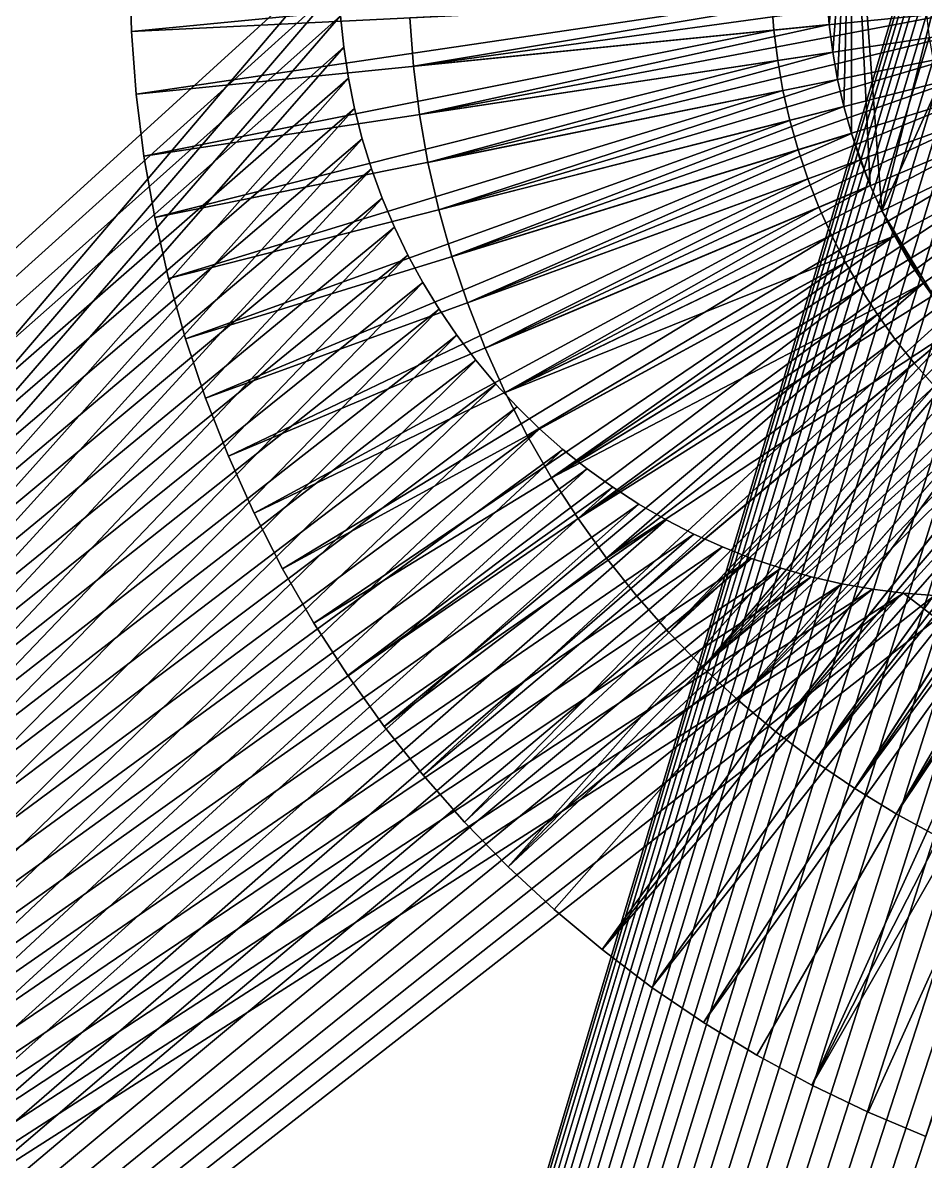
# Model space of a CAD drawing. Header units: millimetres. Extents: x 0 to 520, y -2 to 382.
# Drawn here: x 32.116 to 35.354, y 65.722 to 69.807 of the extents above; entities that cross this region are included whole.
import ezdxf

# ---------------------------------------------------------------- set-up
doc = ezdxf.new("R2010")
doc.units = ezdxf.units.MM

msp = doc.modelspace()

# ---------------------------------------------------------------- linework, layer by layer
at = {"layer": 'BRASS', "color": 52}
for points in [[(509.2, 369.2, 103), (10.8, 369.2, 103), (10.8, 10.8, 103)], [(509.2, 369.2, 103), (10.8, 10.8, 103), (509.2, 10.8, 103)], [(20.5, 20.5, 86), (20.5, 359.5, 86), (35.35, 190, 86)], [(20.5, 20.5, 86), (35.35, 190, 86), (35.3521, 189.9178, 86)], [(20.5, 20.5, 86), (35.3521, 189.9178, 86), (35.3582, 189.8357, 86)], [(20.5, 20.5, 86), (35.3582, 189.8357, 86), (35.3684, 189.7541, 86)], [(20.5, 20.5, 86), (35.3684, 189.7541, 86), (35.3827, 189.6731, 86)], [(20.5, 20.5, 86), (35.3827, 189.6731, 86), (35.3827, 70.3269, 86)], [(20.5, 20.5, 86), (35.3827, 70.3269, 86), (35.3684, 70.2459, 86)], [(20.5, 20.5, 86), (35.3684, 70.2459, 86), (35.3582, 70.1643, 86)], [(20.5, 20.5, 86), (35.3582, 70.1643, 86), (35.3521, 70.0822, 86)], [(20.5, 20.5, 86), (35.3521, 70.0822, 86), (35.35, 70, 86)], [(20.5, 20.5, 86), (35.35, 70, 86), (35.3521, 69.9178, 86)], [(20.5, 20.5, 86), (35.3521, 69.9178, 86), (35.3582, 69.8357, 86)], [(20.5, 20.5, 86), (35.3582, 69.8357, 86), (35.3684, 69.7541, 86)], [(20.5, 20.5, 86), (35.3684, 69.7541, 86), (35.3827, 69.6731, 86)], [(20.5, 20.5, 86), (35.3827, 69.6731, 86), (35.401, 69.5929, 86)], [(20.5, 20.5, 86), (35.401, 69.5929, 86), (35.4233, 69.5137, 86)], [(20.5, 20.5, 86), (35.4233, 69.5137, 86), (35.4495, 69.4357, 86)], [(20.5, 20.5, 86), (35.4495, 69.4357, 86), (35.4796, 69.3591, 86)], [(20.5, 20.5, 86), (35.4796, 69.3591, 86), (35.5134, 69.2841, 86)], [(20.5, 20.5, 86), (35.5134, 69.2841, 86), (35.5509, 69.2109, 86)], [(20.5, 20.5, 86), (35.5509, 69.2109, 86), (35.5921, 69.1396, 86)], [(20.5, 20.5, 86), (35.5921, 69.1396, 86), (35.6367, 69.0705, 86)], [(20.5, 20.5, 86), (35.6367, 69.0705, 86), (35.6847, 69.0037, 86)], [(20.5, 20.5, 86), (35.6847, 69.0037, 86), (35.736, 68.9394, 86)], [(38.264, 68.9394, 86), (38.3153, 69.0037, 86), (20.5, 20.5, 86)], [(38.3153, 69.0037, 86), (183.401, 36.5929, 86), (20.5, 20.5, 86)], [(20.5, 20.5, 86), (35.736, 68.9394, 86), (35.7905, 68.8777, 86)], [(38.2095, 68.8777, 86), (38.264, 68.9394, 86), (20.5, 20.5, 86)], [(20.5, 20.5, 86), (35.7905, 68.8777, 86), (35.8479, 68.8188, 86)], [(38.1521, 68.8188, 86), (38.2095, 68.8777, 86), (20.5, 20.5, 86)], [(35.8479, 68.8188, 86), (35.9082, 68.7629, 86), (20.5, 20.5, 86)], [(38.0918, 68.7629, 86), (38.1521, 68.8188, 86), (20.5, 20.5, 86)], [(35.9082, 68.7629, 86), (35.9712, 68.71, 86), (20.5, 20.5, 86)], [(38.0288, 68.71, 86), (38.0918, 68.7629, 86), (20.5, 20.5, 86)], [(35.9712, 68.71, 86), (36.0368, 68.6603, 86), (20.5, 20.5, 86)], [(37.9632, 68.6603, 86), (38.0288, 68.71, 86), (20.5, 20.5, 86)], [(36.0368, 68.6603, 86), (36.1048, 68.614, 86), (20.5, 20.5, 86)], [(37.8952, 68.614, 86), (37.9632, 68.6603, 86), (20.5, 20.5, 86)], [(36.1048, 68.614, 86), (36.175, 68.5711, 86), (20.5, 20.5, 86)], [(37.825, 68.5711, 86), (37.8952, 68.614, 86), (20.5, 20.5, 86)], [(36.175, 68.5711, 86), (36.2473, 68.5317, 86), (20.5, 20.5, 86)], [(37.7527, 68.5317, 86), (37.825, 68.5711, 86), (20.5, 20.5, 86)], [(36.2473, 68.5317, 86), (36.3214, 68.496, 86), (20.5, 20.5, 86)], [(37.6786, 68.496, 86), (37.7527, 68.5317, 86), (20.5, 20.5, 86)], [(36.3214, 68.496, 86), (36.3972, 68.4641, 86), (20.5, 20.5, 86)], [(37.6028, 68.4641, 86), (37.6786, 68.496, 86), (20.5, 20.5, 86)], [(36.3972, 68.4641, 86), (36.4745, 68.4359, 86), (20.5, 20.5, 86)], [(37.5255, 68.4359, 86), (37.6028, 68.4641, 86), (20.5, 20.5, 86)], [(36.4745, 68.4359, 86), (36.5531, 68.4117, 86), (20.5, 20.5, 86)], [(37.4469, 68.4117, 86), (37.5255, 68.4359, 86), (20.5, 20.5, 86)], [(36.5531, 68.4117, 86), (36.6328, 68.3914, 86), (20.5, 20.5, 86)], [(37.3672, 68.3914, 86), (37.4469, 68.4117, 86), (20.5, 20.5, 86)], [(36.6328, 68.3914, 86), (36.7135, 68.3751, 86), (20.5, 20.5, 86)], [(37.2865, 68.3751, 86), (37.3672, 68.3914, 86), (20.5, 20.5, 86)], [(36.7135, 68.3751, 86), (36.7948, 68.3628, 86), (20.5, 20.5, 86)], [(37.2052, 68.3628, 86), (37.2865, 68.3751, 86), (20.5, 20.5, 86)], [(36.7948, 68.3628, 86), (36.8767, 68.3546, 86), (20.5, 20.5, 86)], [(37.1233, 68.3546, 86), (37.2052, 68.3628, 86), (20.5, 20.5, 86)], [(36.8767, 68.3546, 86), (36.9589, 68.3505, 86), (20.5, 20.5, 86)], [(37.0411, 68.3505, 86), (37.1233, 68.3546, 86), (20.5, 20.5, 86)], [(36.9589, 68.3505, 86), (37.0411, 68.3505, 86), (20.5, 20.5, 86)]]:
    msp.add_3dface(points, dxfattribs=at)
at = {"layer": 'STEEL', "color": 8}
for points in [[(33.2507, 70.0561, 86), (20, 82, 86), (20, 58, 86)], [(23, 58, 83), (23, 82, 83), (33.2507, 70.0561, 83)], [(36.4583, 71.9252, 90), (35.1981, 69.1322, 90), (35.4057, 68.7924, 90)], [(36.4583, 71.9252, 90), (35.8325, 71.6239, 90), (35.1981, 69.1322, 90)], [(35.8325, 71.6239, 90), (35.0889, 70.5895, 90), (35.1981, 69.1322, 90)], [(35.0889, 70.5895, 90), (35.0025, 69.9003, 90), (35.0099, 69.8009, 90)], [(35.0889, 70.5895, 90), (35.0099, 69.8009, 90), (35.0223, 69.7019, 90)], [(35.0889, 70.5895, 90), (35.0223, 69.7019, 90), (35.0397, 69.6037, 90)], [(35.0889, 70.5895, 90), (35.0397, 69.6037, 90), (35.0618, 69.5065, 90)], [(35.0889, 70.5895, 90), (35.0618, 69.5065, 90), (35.0889, 69.4105, 90)], [(35.0889, 70.5895, 90), (35.0889, 69.4105, 90), (35.157, 69.2231, 90)], [(35.0889, 70.5895, 90), (35.157, 69.2231, 90), (35.1981, 69.1322, 90)], [(33.2507, 70.0561, 86), (20, 58, 86), (33.2507, 69.9439, 86)], [(23, 58, 83), (33.2507, 70.0561, 83), (33.2507, 69.9439, 83)], [(32.5056, 69.7757, 83), (32.5, 70, 83), (32.5, 70, 82)], [(32.5056, 69.7757, 83), (32.5, 70, 82), (32.5056, 69.7757, 82)], [(34.8, 70, 83), (32.5, 70, 83), (32.5056, 69.7757, 83)], [(32.5, 70, 82), (34.8, 70, 82), (32.5056, 69.7757, 82)], [(34.8, 70, 83), (32.5056, 69.7757, 83), (34.8027, 69.8903, 83)], [(32.5056, 69.7757, 82), (34.8, 70, 82), (34.8027, 69.8903, 82)], [(33.2507, 69.9439, 86), (20, 58, 86), (33.2563, 69.8319, 86)], [(23, 58, 83), (33.2507, 69.9439, 83), (33.2563, 69.8319, 83)], [(33.5044, 69.8255, 78.5), (35.5019, 69.9252, 78.5), (33.5174, 69.6515, 78.5)], [(35.0025, 69.9003, 82), (33.5044, 69.8255, 82), (33.5174, 69.6515, 82)], [(33.5174, 69.6515, 78.5), (35.5019, 69.9252, 78.5), (35.5075, 69.8506, 78.5)], [(35.0025, 69.9003, 82), (33.5174, 69.6515, 82), (35.0099, 69.8009, 82)], [(35.0099, 69.8009, 90), (35.0025, 69.9003, 90), (35.0025, 69.9003, 82)], [(35.0099, 69.8009, 90), (35.0025, 69.9003, 82), (35.0099, 69.8009, 82)], [(34.8027, 69.8903, 83), (32.5056, 69.7757, 83), (32.5224, 69.5519, 83)], [(32.5056, 69.7757, 82), (34.8027, 69.8903, 82), (32.5224, 69.5519, 82)], [(34.8027, 69.8903, 83), (32.5224, 69.5519, 83), (34.8109, 69.781, 83)], [(32.5224, 69.5519, 82), (34.8027, 69.8903, 82), (34.8109, 69.781, 82)], [(34.8027, 69.8903, 83), (34.8109, 69.781, 83), (34.8027, 69.8903, 82)], [(34.8027, 69.8903, 82), (34.8109, 69.781, 83), (34.8109, 69.781, 82)], [(33.2563, 69.8319, 86), (20, 58, 86), (33.2675, 69.7202, 86)], [(23, 58, 83), (33.2563, 69.8319, 83), (33.2675, 69.7202, 83)], [(33.2563, 69.8319, 86), (33.2675, 69.7202, 86), (33.2563, 69.8319, 83)], [(33.2563, 69.8319, 83), (33.2675, 69.7202, 86), (33.2675, 69.7202, 83)], [(33.5174, 69.6515, 82), (33.5044, 69.8255, 82), (33.5044, 69.8255, 78.5)], [(33.5174, 69.6515, 82), (33.5044, 69.8255, 78.5), (33.5174, 69.6515, 78.5)], [(33.5174, 69.6515, 78.5), (35.5075, 69.8506, 78.5), (33.5391, 69.4784, 78.5)], [(33.5391, 69.4784, 78.5), (35.5075, 69.8506, 78.5), (35.5168, 69.7764, 78.5)], [(32.5224, 69.5519, 83), (32.5056, 69.7757, 83), (32.5056, 69.7757, 82)], [(32.5224, 69.5519, 83), (32.5056, 69.7757, 82), (32.5224, 69.5519, 82)], [(34.8109, 69.781, 83), (32.5224, 69.5519, 83), (32.5503, 69.3293, 83)], [(32.5224, 69.5519, 82), (34.8109, 69.781, 82), (32.5503, 69.3293, 82)], [(34.8109, 69.781, 83), (32.5503, 69.3293, 83), (34.8246, 69.6721, 83)], [(32.5503, 69.3293, 82), (34.8109, 69.781, 82), (34.8246, 69.6721, 82)], [(35.0099, 69.8009, 82), (33.5174, 69.6515, 82), (33.5391, 69.4784, 82)], [(35.0099, 69.8009, 82), (33.5391, 69.4784, 82), (35.0223, 69.7019, 82)], [(33.5391, 69.4784, 78.5), (35.5168, 69.7764, 78.5), (33.5694, 69.3065, 78.5)], [(33.5694, 69.3065, 78.5), (35.5168, 69.7764, 78.5), (35.5297, 69.7028, 78.5)], [(34.8109, 69.781, 82), (34.8109, 69.781, 83), (34.8246, 69.6721, 82)], [(34.8109, 69.781, 83), (34.8246, 69.6721, 83), (34.8246, 69.6721, 82)], [(35.0099, 69.8009, 90), (35.0099, 69.8009, 82), (35.0223, 69.7019, 82)], [(35.0223, 69.7019, 90), (35.0099, 69.8009, 90), (35.0223, 69.7019, 82)], [(33.2675, 69.7202, 86), (20, 58, 86), (33.2842, 69.6093, 86)], [(23, 58, 83), (33.2675, 69.7202, 83), (33.2842, 69.6093, 83)], [(33.2675, 69.7202, 83), (33.2675, 69.7202, 86), (33.2842, 69.6093, 83)], [(33.2675, 69.7202, 86), (33.2842, 69.6093, 86), (33.2842, 69.6093, 83)], [(35.0223, 69.7019, 82), (33.5391, 69.4784, 82), (33.5694, 69.3065, 82)], [(33.5694, 69.3065, 78.5), (35.5297, 69.7028, 78.5), (33.6082, 69.1363, 78.5)], [(35.0223, 69.7019, 82), (33.5694, 69.3065, 82), (35.0397, 69.6037, 82)], [(33.6082, 69.1363, 78.5), (35.5297, 69.7028, 78.5), (35.5464, 69.6299, 78.5)], [(35.0397, 69.6037, 90), (35.0223, 69.7019, 90), (35.0223, 69.7019, 82)], [(35.0397, 69.6037, 90), (35.0223, 69.7019, 82), (35.0397, 69.6037, 82)], [(34.8246, 69.6721, 83), (32.5503, 69.3293, 83), (32.5892, 69.1083, 83)], [(32.5503, 69.3293, 82), (34.8246, 69.6721, 82), (32.5892, 69.1083, 82)], [(34.8246, 69.6721, 83), (32.5892, 69.1083, 83), (34.8436, 69.5641, 83)], [(32.5892, 69.1083, 82), (34.8246, 69.6721, 82), (34.8436, 69.5641, 82)], [(33.5391, 69.4784, 82), (33.5174, 69.6515, 82), (33.5174, 69.6515, 78.5)], [(33.5391, 69.4784, 82), (33.5174, 69.6515, 78.5), (33.5391, 69.4784, 78.5)], [(34.8246, 69.6721, 83), (34.8436, 69.5641, 83), (34.8246, 69.6721, 82)], [(34.8246, 69.6721, 82), (34.8436, 69.5641, 83), (34.8436, 69.5641, 82)], [(33.2842, 69.6093, 86), (20, 58, 86), (33.3064, 69.4993, 86)], [(23, 58, 83), (33.2842, 69.6093, 83), (33.3064, 69.4993, 83)], [(33.2842, 69.6093, 86), (33.3064, 69.4993, 86), (33.2842, 69.6093, 83)], [(33.2842, 69.6093, 83), (33.3064, 69.4993, 86), (33.3064, 69.4993, 83)], [(33.6082, 69.1363, 78.5), (35.5464, 69.6299, 78.5), (33.6555, 68.9684, 78.5)], [(33.6555, 68.9684, 78.5), (35.5464, 69.6299, 78.5), (35.5666, 69.5579, 78.5)], [(35.0397, 69.6037, 82), (33.5694, 69.3065, 82), (33.6082, 69.1363, 82)], [(35.0397, 69.6037, 82), (33.6082, 69.1363, 82), (35.0618, 69.5065, 82)], [(35.0618, 69.5065, 90), (35.0397, 69.6037, 90), (35.0397, 69.6037, 82)], [(35.0618, 69.5065, 90), (35.0397, 69.6037, 82), (35.0618, 69.5065, 82)], [(32.5224, 69.5519, 83), (32.5224, 69.5519, 82), (32.5503, 69.3293, 82)], [(32.5503, 69.3293, 83), (32.5224, 69.5519, 83), (32.5503, 69.3293, 82)], [(34.8436, 69.5641, 83), (32.5892, 69.1083, 83), (32.6392, 68.8896, 83)], [(32.5892, 69.1083, 82), (34.8436, 69.5641, 82), (32.6392, 68.8896, 82)], [(34.8436, 69.5641, 83), (32.6392, 68.8896, 83), (34.868, 69.4571, 83)], [(32.6392, 68.8896, 82), (34.8436, 69.5641, 82), (34.868, 69.4571, 82)], [(33.6555, 68.9684, 78.5), (35.5666, 69.5579, 78.5), (33.7111, 68.8029, 78.5)], [(33.7111, 68.8029, 78.5), (35.5666, 69.5579, 78.5), (35.5905, 69.487, 78.5)], [(34.8436, 69.5641, 83), (34.868, 69.4571, 83), (34.8436, 69.5641, 82)], [(34.8436, 69.5641, 82), (34.868, 69.4571, 83), (34.868, 69.4571, 82)], [(33.3064, 69.4993, 86), (20, 58, 86), (33.3341, 69.3906, 86)], [(23, 58, 83), (33.3064, 69.4993, 83), (33.3341, 69.3906, 83)], [(33.3064, 69.4993, 83), (33.3341, 69.3906, 86), (33.3341, 69.3906, 83)], [(33.3064, 69.4993, 86), (33.3341, 69.3906, 86), (33.3064, 69.4993, 83)], [(35.0618, 69.5065, 82), (33.6082, 69.1363, 82), (33.6555, 68.9684, 82)], [(35.0618, 69.5065, 82), (33.6555, 68.9684, 82), (35.0889, 69.4105, 82)], [(33.7111, 68.8029, 78.5), (35.5905, 69.487, 78.5), (33.7748, 68.6405, 78.5)], [(33.7748, 68.6405, 78.5), (35.5905, 69.487, 78.5), (35.6178, 69.4173, 78.5)], [(35.0889, 69.4105, 90), (35.0618, 69.5065, 90), (35.0618, 69.5065, 82)], [(35.0889, 69.4105, 90), (35.0618, 69.5065, 82), (35.0889, 69.4105, 82)], [(34.868, 69.4571, 83), (32.6392, 68.8896, 83), (32.6999, 68.6736, 83)], [(32.6392, 68.8896, 82), (34.868, 69.4571, 82), (32.6999, 68.6736, 82)], [(34.868, 69.4571, 83), (32.6999, 68.6736, 83), (34.8977, 69.3515, 83)], [(32.6999, 68.6736, 82), (34.868, 69.4571, 82), (34.8977, 69.3515, 82)], [(33.5694, 69.3065, 82), (33.5391, 69.4784, 82), (33.5391, 69.4784, 78.5)], [(33.5694, 69.3065, 82), (33.5391, 69.4784, 78.5), (33.5694, 69.3065, 78.5)], [(34.868, 69.4571, 83), (34.8977, 69.3515, 83), (34.868, 69.4571, 82)], [(34.868, 69.4571, 82), (34.8977, 69.3515, 83), (34.8977, 69.3515, 82)], [(35.0889, 69.4105, 82), (33.6555, 68.9684, 82), (33.7111, 68.8029, 82)], [(35.0889, 69.4105, 82), (33.7111, 68.8029, 82), (35.1206, 69.316, 82)], [(33.7748, 68.6405, 78.5), (35.6178, 69.4173, 78.5), (33.8466, 68.4814, 78.5)], [(33.8466, 68.4814, 78.5), (35.6178, 69.4173, 78.5), (35.6485, 69.3492, 78.5)], [(35.1206, 69.316, 90), (35.0889, 69.4105, 90), (35.0889, 69.4105, 82)], [(35.1206, 69.316, 90), (35.0889, 69.4105, 82), (35.1206, 69.316, 82)], [(35.0889, 69.4105, 90), (35.1206, 69.316, 90), (35.157, 69.2231, 90)], [(33.3341, 69.3906, 86), (20, 58, 86), (33.3672, 69.2834, 86)], [(23, 58, 83), (33.3341, 69.3906, 83), (33.3672, 69.2834, 83)], [(33.3341, 69.3906, 83), (33.3672, 69.2834, 86), (33.3672, 69.2834, 83)], [(33.3341, 69.3906, 86), (33.3672, 69.2834, 86), (33.3341, 69.3906, 83)], [(32.5892, 69.1083, 83), (32.5503, 69.3293, 83), (32.5503, 69.3293, 82)], [(32.5892, 69.1083, 83), (32.5503, 69.3293, 82), (32.5892, 69.1083, 82)], [(34.8977, 69.3515, 83), (32.6999, 68.6736, 83), (32.7714, 68.4609, 83)], [(32.6999, 68.6736, 82), (34.8977, 69.3515, 82), (32.7714, 68.4609, 82)], [(34.8977, 69.3515, 83), (32.7714, 68.4609, 83), (34.9327, 69.2476, 83)], [(32.7714, 68.4609, 82), (34.8977, 69.3515, 82), (34.9327, 69.2476, 82)], [(33.8466, 68.4814, 78.5), (35.6485, 69.3492, 78.5), (33.9262, 68.3261, 78.5)], [(33.9262, 68.3261, 78.5), (35.6485, 69.3492, 78.5), (35.6827, 69.2826, 78.5)], [(34.8977, 69.3515, 83), (34.9327, 69.2476, 83), (34.8977, 69.3515, 82)], [(34.8977, 69.3515, 82), (34.9327, 69.2476, 83), (34.9327, 69.2476, 82)], [(33.3672, 69.2834, 86), (20, 58, 86), (33.4055, 69.178, 86)], [(23, 58, 83), (33.3672, 69.2834, 83), (33.4055, 69.178, 83)], [(33.3672, 69.2834, 83), (33.4055, 69.178, 86), (33.4055, 69.178, 83)], [(33.3672, 69.2834, 86), (33.4055, 69.178, 86), (33.3672, 69.2834, 83)], [(33.6082, 69.1363, 82), (33.5694, 69.3065, 82), (33.5694, 69.3065, 78.5)], [(33.6082, 69.1363, 82), (33.5694, 69.3065, 78.5), (33.6082, 69.1363, 78.5)], [(35.1206, 69.316, 82), (33.7111, 68.8029, 82), (33.7748, 68.6405, 82)], [(35.1206, 69.316, 82), (33.7748, 68.6405, 82), (35.157, 69.2231, 82)], [(33.9262, 68.3261, 78.5), (35.6827, 69.2826, 78.5), (34.0135, 68.175, 78.5)], [(34.0135, 68.175, 78.5), (35.6827, 69.2826, 78.5), (35.7201, 69.2178, 78.5)], [(35.157, 69.2231, 90), (35.1206, 69.316, 90), (35.1206, 69.316, 82)], [(35.157, 69.2231, 90), (35.1206, 69.316, 82), (35.157, 69.2231, 82)], [(34.9327, 69.2476, 83), (32.7714, 68.4609, 83), (32.8534, 68.252, 83)], [(32.7714, 68.4609, 82), (34.9327, 69.2476, 82), (32.8534, 68.252, 82)], [(34.9327, 69.2476, 83), (32.8534, 68.252, 83), (34.9728, 69.1454, 83)], [(32.8534, 68.252, 82), (34.9327, 69.2476, 82), (34.9728, 69.1454, 82)], [(34.9327, 69.2476, 83), (34.9728, 69.1454, 83), (34.9327, 69.2476, 82)], [(34.9327, 69.2476, 82), (34.9728, 69.1454, 83), (34.9728, 69.1454, 82)], [(35.157, 69.2231, 82), (33.7748, 68.6405, 82), (33.8466, 68.4814, 82)], [(35.157, 69.2231, 82), (33.8466, 68.4814, 82), (35.1981, 69.1322, 82)], [(34.0135, 68.175, 78.5), (35.7201, 69.2178, 78.5), (34.1082, 68.0284, 78.5)], [(34.1082, 68.0284, 78.5), (35.7201, 69.2178, 78.5), (35.7606, 69.155, 78.5)], [(35.157, 69.2231, 90), (35.157, 69.2231, 82), (35.1981, 69.1322, 82)], [(35.1981, 69.1322, 90), (35.157, 69.2231, 90), (35.1981, 69.1322, 82)], [(33.4055, 69.178, 86), (20, 58, 86), (33.4491, 69.0746, 86)], [(23, 58, 83), (33.4055, 69.178, 83), (33.4491, 69.0746, 83)], [(33.4055, 69.178, 83), (33.4055, 69.178, 86), (33.4491, 69.0746, 83)], [(33.4055, 69.178, 86), (33.4491, 69.0746, 86), (33.4491, 69.0746, 83)], [(34.9728, 69.1454, 83), (32.8534, 68.252, 83), (32.9456, 68.0475, 83)], [(32.8534, 68.252, 82), (34.9728, 69.1454, 82), (32.9456, 68.0475, 82)], [(34.9728, 69.1454, 83), (32.9456, 68.0475, 83), (35.0179, 69.0455, 83)], [(32.9456, 68.0475, 82), (34.9728, 69.1454, 82), (35.0179, 69.0455, 82)], [(33.6082, 69.1363, 82), (33.6082, 69.1363, 78.5), (33.6555, 68.9684, 78.5)], [(33.6555, 68.9684, 82), (33.6082, 69.1363, 82), (33.6555, 68.9684, 78.5)], [(35.1981, 69.1322, 82), (33.8466, 68.4814, 82), (35.2436, 69.0435, 82)], [(34.1082, 68.0284, 78.5), (35.7606, 69.155, 78.5), (35.8043, 69.0943, 78.5)], [(34.9728, 69.1454, 82), (34.9728, 69.1454, 83), (35.0179, 69.0455, 82)], [(34.9728, 69.1454, 83), (35.0179, 69.0455, 83), (35.0179, 69.0455, 82)], [(35.2436, 69.0435, 90), (35.1981, 69.1322, 90), (35.1981, 69.1322, 82)], [(35.2436, 69.0435, 90), (35.1981, 69.1322, 82), (35.2436, 69.0435, 82)], [(35.1981, 69.1322, 90), (35.2436, 69.0435, 90), (35.2934, 68.9571, 90)], [(35.1981, 69.1322, 90), (35.2934, 68.9571, 90), (35.3475, 68.8734, 90)], [(35.1981, 69.1322, 90), (35.3475, 68.8734, 90), (35.4057, 68.7924, 90)], [(32.6392, 68.8896, 83), (32.5892, 69.1083, 83), (32.5892, 69.1083, 82)], [(32.6392, 68.8896, 83), (32.5892, 69.1083, 82), (32.6392, 68.8896, 82)], [(34.1082, 68.0284, 78.5), (35.8043, 69.0943, 78.5), (34.21, 67.8867, 78.5)], [(34.21, 67.8867, 78.5), (35.8043, 69.0943, 78.5), (34.3188, 67.7502, 78.5)], [(34.3188, 67.7502, 78.5), (35.8043, 69.0943, 78.5), (35.8509, 69.0358, 78.5)], [(33.4491, 69.0746, 86), (20, 58, 86), (33.4978, 68.9735, 86)], [(23, 58, 83), (33.4491, 69.0746, 83), (33.4978, 68.9735, 83)], [(35.0179, 69.0455, 83), (32.9456, 68.0475, 83), (33.048, 67.8479, 83)], [(32.9456, 68.0475, 82), (35.0179, 69.0455, 82), (33.048, 67.8479, 82)], [(35.0179, 69.0455, 83), (33.048, 67.8479, 83), (35.0679, 68.9478, 83)], [(33.048, 67.8479, 82), (35.0179, 69.0455, 82), (35.0679, 68.9478, 82)], [(33.4491, 69.0746, 83), (33.4978, 68.9735, 86), (33.4978, 68.9735, 83)], [(33.4491, 69.0746, 86), (33.4978, 68.9735, 86), (33.4491, 69.0746, 83)], [(35.2436, 69.0435, 82), (33.8466, 68.4814, 82), (33.9262, 68.3261, 82)], [(35.2436, 69.0435, 82), (33.9262, 68.3261, 82), (34.0135, 68.175, 82)], [(35.2436, 69.0435, 82), (34.0135, 68.175, 82), (35.2934, 68.9571, 82)], [(35.0179, 69.0455, 83), (35.0679, 68.9478, 83), (35.0179, 69.0455, 82)], [(35.0179, 69.0455, 82), (35.0679, 68.9478, 83), (35.0679, 68.9478, 82)], [(35.2436, 69.0435, 90), (35.2436, 69.0435, 82), (35.2934, 68.9571, 82)], [(35.2934, 68.9571, 90), (35.2436, 69.0435, 90), (35.2934, 68.9571, 82)], [(34.3188, 67.7502, 78.5), (35.8509, 69.0358, 78.5), (34.4343, 67.6194, 78.5)], [(34.4343, 67.6194, 78.5), (35.8509, 69.0358, 78.5), (35.9004, 68.9797, 78.5)], [(33.4978, 68.9735, 86), (20, 58, 86), (33.5514, 68.875, 86)], [(23, 58, 83), (33.4978, 68.9735, 83), (33.5514, 68.875, 83)], [(33.4978, 68.9735, 83), (33.5514, 68.875, 86), (33.5514, 68.875, 83)], [(33.4978, 68.9735, 86), (33.5514, 68.875, 86), (33.4978, 68.9735, 83)], [(33.7111, 68.8029, 82), (33.6555, 68.9684, 82), (33.6555, 68.9684, 78.5)], [(33.7111, 68.8029, 82), (33.6555, 68.9684, 78.5), (33.7111, 68.8029, 78.5)], [(35.2934, 68.9571, 82), (34.0135, 68.175, 82), (35.3475, 68.8734, 82)], [(34.4343, 67.6194, 78.5), (35.9004, 68.9797, 78.5), (34.5562, 67.4945, 78.5)], [(34.5562, 67.4945, 78.5), (35.9004, 68.9797, 78.5), (35.9526, 68.9262, 78.5)], [(35.3475, 68.8734, 90), (35.2934, 68.9571, 82), (35.3475, 68.8734, 82)], [(35.3475, 68.8734, 90), (35.2934, 68.9571, 90), (35.2934, 68.9571, 82)], [(35.0679, 68.9478, 83), (33.048, 67.8479, 83), (33.1602, 67.6535, 83)], [(33.048, 67.8479, 82), (35.0679, 68.9478, 82), (33.1602, 67.6535, 82)], [(35.0679, 68.9478, 83), (33.1602, 67.6535, 83), (35.1228, 68.8528, 83)], [(33.1602, 67.6535, 82), (35.0679, 68.9478, 82), (35.1228, 68.8528, 82)], [(35.9526, 68.9262, 78.5), (36.0075, 68.8753, 78.5), (34.5562, 67.4945, 78.5)], [(35.0679, 68.9478, 82), (35.0679, 68.9478, 83), (35.1228, 68.8528, 82)], [(35.0679, 68.9478, 83), (35.1228, 68.8528, 83), (35.1228, 68.8528, 82)], [(33.5514, 68.875, 86), (20, 58, 86), (33.6099, 68.7793, 86)], [(23, 58, 83), (33.5514, 68.875, 83), (33.6099, 68.7793, 83)], [(32.6999, 68.6736, 83), (32.6392, 68.8896, 83), (32.6392, 68.8896, 82)], [(32.6999, 68.6736, 83), (32.6392, 68.8896, 82), (32.6999, 68.6736, 82)], [(33.5514, 68.875, 86), (33.6099, 68.7793, 86), (33.5514, 68.875, 83)], [(33.5514, 68.875, 83), (33.6099, 68.7793, 86), (33.6099, 68.7793, 83)], [(35.3475, 68.8734, 82), (34.0135, 68.175, 82), (34.1082, 68.0284, 82)], [(35.3475, 68.8734, 82), (34.1082, 68.0284, 82), (34.21, 67.8867, 82)], [(35.3475, 68.8734, 82), (34.21, 67.8867, 82), (35.4057, 68.7924, 82)], [(34.5562, 67.4945, 78.5), (36.0075, 68.8753, 78.5), (34.6841, 67.3758, 78.5)], [(36.0075, 68.8753, 78.5), (36.0648, 68.8273, 78.5), (34.6841, 67.3758, 78.5)], [(35.4057, 68.7924, 90), (35.3475, 68.8734, 82), (35.4057, 68.7924, 82)], [(35.4057, 68.7924, 90), (35.3475, 68.8734, 90), (35.3475, 68.8734, 82)], [(35.1228, 68.8528, 83), (33.1602, 67.6535, 83), (33.2819, 67.4651, 83)], [(33.1602, 67.6535, 82), (35.1228, 68.8528, 82), (33.2819, 67.4651, 82)], [(35.1228, 68.8528, 83), (33.2819, 67.4651, 83), (35.1823, 68.7607, 83)], [(33.2819, 67.4651, 82), (35.1228, 68.8528, 82), (35.1823, 68.7607, 82)], [(35.1228, 68.8528, 82), (35.1823, 68.7607, 83), (35.1823, 68.7607, 82)], [(35.1228, 68.8528, 83), (35.1823, 68.7607, 83), (35.1228, 68.8528, 82)], [(33.7111, 68.8029, 82), (33.7111, 68.8029, 78.5), (33.7748, 68.6405, 78.5)], [(33.7748, 68.6405, 82), (33.7111, 68.8029, 82), (33.7748, 68.6405, 78.5)], [(35.4057, 68.7924, 82), (34.21, 67.8867, 82), (35.4679, 68.7144, 82)], [(34.6841, 67.3758, 78.5), (36.0648, 68.8273, 78.5), (34.8178, 67.2636, 78.5)], [(36.0648, 68.8273, 78.5), (36.1244, 68.7821, 78.5), (34.8178, 67.2636, 78.5)], [(33.6099, 68.7793, 86), (20, 58, 86), (33.6731, 68.6866, 86)], [(23, 58, 83), (33.6099, 68.7793, 83), (33.6731, 68.6866, 83)], [(35.1823, 68.7607, 83), (33.2819, 67.4651, 83), (33.4129, 67.2829, 83)], [(33.2819, 67.4651, 82), (35.1823, 68.7607, 82), (33.4129, 67.2829, 82)], [(35.1823, 68.7607, 83), (33.4129, 67.2829, 83), (35.2463, 68.6716, 83)], [(33.4129, 67.2829, 82), (35.1823, 68.7607, 82), (35.2463, 68.6716, 82)], [(33.6099, 68.7793, 86), (33.6731, 68.6866, 86), (33.6099, 68.7793, 83)], [(33.6099, 68.7793, 83), (33.6731, 68.6866, 86), (33.6731, 68.6866, 83)], [(34.8178, 67.2636, 78.5), (36.1244, 68.7821, 78.5), (34.9569, 67.1582, 78.5)], [(36.1244, 68.7821, 78.5), (36.1862, 68.74, 78.5), (34.9569, 67.1582, 78.5)], [(35.1823, 68.7607, 82), (35.2463, 68.6716, 83), (35.2463, 68.6716, 82)], [(35.1823, 68.7607, 83), (35.2463, 68.6716, 83), (35.1823, 68.7607, 82)], [(35.4679, 68.7144, 82), (34.21, 67.8867, 82), (34.3188, 67.7502, 82)], [(35.4679, 68.7144, 82), (34.3188, 67.7502, 82), (34.4343, 67.6194, 82)], [(35.4679, 68.7144, 82), (34.4343, 67.6194, 82), (35.5339, 68.6397, 82)], [(34.9569, 67.1582, 78.5), (36.1862, 68.74, 78.5), (35.1011, 67.0599, 78.5)], [(36.1862, 68.74, 78.5), (36.25, 68.701, 78.5), (35.1011, 67.0599, 78.5)], [(33.6731, 68.6866, 86), (20, 58, 86), (33.7409, 68.5971, 86)], [(23, 58, 83), (33.6731, 68.6866, 83), (33.7409, 68.5971, 83)], [(32.7714, 68.4609, 83), (32.6999, 68.6736, 83), (32.6999, 68.6736, 82)], [(32.7714, 68.4609, 83), (32.6999, 68.6736, 82), (32.7714, 68.4609, 82)], [(35.2463, 68.6716, 83), (33.4129, 67.2829, 83), (33.5528, 67.1075, 83)], [(33.4129, 67.2829, 82), (35.2463, 68.6716, 82), (33.5528, 67.1075, 82)], [(35.2463, 68.6716, 83), (33.5528, 67.1075, 83), (35.3147, 68.5859, 83)], [(33.5528, 67.1075, 82), (35.2463, 68.6716, 82), (35.3147, 68.5859, 82)], [(33.6731, 68.6866, 83), (33.6731, 68.6866, 86), (33.7409, 68.5971, 83)], [(33.6731, 68.6866, 86), (33.7409, 68.5971, 86), (33.7409, 68.5971, 83)], [(35.1011, 67.0599, 78.5), (36.25, 68.701, 78.5), (35.25, 66.9689, 78.5)], [(35.2463, 68.6716, 82), (35.2463, 68.6716, 83), (35.3147, 68.5859, 82)], [(35.2463, 68.6716, 83), (35.3147, 68.5859, 83), (35.3147, 68.5859, 82)], [(36.25, 68.701, 78.5), (36.3157, 68.6652, 78.5), (35.25, 66.9689, 78.5)], [(33.8466, 68.4814, 82), (33.7748, 68.6405, 82), (33.7748, 68.6405, 78.5)], [(33.8466, 68.4814, 82), (33.7748, 68.6405, 78.5), (33.8466, 68.4814, 78.5)], [(35.5339, 68.6397, 82), (34.4343, 67.6194, 82), (34.5562, 67.4945, 82)], [(35.5339, 68.6397, 82), (34.5562, 67.4945, 82), (35.6035, 68.5683, 82)], [(35.25, 66.9689, 78.5), (36.3157, 68.6652, 78.5), (35.4033, 66.8854, 78.5)], [(33.7409, 68.5971, 86), (20, 58, 86), (33.813, 68.5112, 86)], [(23, 58, 83), (33.7409, 68.5971, 83), (33.813, 68.5112, 83)], [(33.7409, 68.5971, 83), (33.7409, 68.5971, 86), (33.813, 68.5112, 83)], [(33.7409, 68.5971, 86), (33.813, 68.5112, 86), (33.813, 68.5112, 83)], [(35.3147, 68.5859, 83), (33.5528, 67.1075, 83), (33.7013, 66.9392, 83)], [(33.5528, 67.1075, 82), (35.3147, 68.5859, 82), (33.7013, 66.9392, 82)], [(35.3147, 68.5859, 83), (33.7013, 66.9392, 83), (35.3873, 68.5036, 83)], [(33.7013, 66.9392, 82), (35.3147, 68.5859, 82), (35.3873, 68.5036, 82)], [(35.6766, 68.5004, 82), (35.6035, 68.5683, 82), (34.5562, 67.4945, 82)], [(35.3147, 68.5859, 82), (35.3147, 68.5859, 83), (35.3873, 68.5036, 82)], [(35.3147, 68.5859, 83), (35.3873, 68.5036, 83), (35.3873, 68.5036, 82)], [(33.813, 68.5112, 86), (20, 58, 86), (33.8893, 68.429, 86)], [(23, 58, 83), (33.813, 68.5112, 83), (33.8893, 68.429, 83)], [(33.813, 68.5112, 83), (33.813, 68.5112, 86), (33.8893, 68.429, 83)], [(33.813, 68.5112, 86), (33.8893, 68.429, 86), (33.8893, 68.429, 83)], [(35.3873, 68.5036, 83), (33.7013, 66.9392, 83), (33.8579, 66.7786, 83)], [(33.7013, 66.9392, 82), (35.3873, 68.5036, 82), (33.8579, 66.7786, 82)], [(33.9262, 68.3261, 82), (33.8466, 68.4814, 82), (33.8466, 68.4814, 78.5)], [(33.9262, 68.3261, 82), (33.8466, 68.4814, 78.5), (33.9262, 68.3261, 78.5)], [(35.3873, 68.5036, 83), (33.8579, 66.7786, 83), (35.4639, 68.4251, 83)], [(33.8579, 66.7786, 82), (35.3873, 68.5036, 82), (35.4639, 68.4251, 82)], [(35.6766, 68.5004, 82), (34.5562, 67.4945, 82), (34.6841, 67.3758, 82)], [(35.753, 68.4363, 82), (35.6766, 68.5004, 82), (34.6841, 67.3758, 82)], [(33.9696, 68.3506, 86), (33.8893, 68.429, 86), (20, 58, 86)], [(33.8893, 68.429, 83), (33.9696, 68.3506, 83), (23, 58, 83)], [(32.8534, 68.252, 83), (32.7714, 68.4609, 83), (32.7714, 68.4609, 82)], [(32.8534, 68.252, 83), (32.7714, 68.4609, 82), (32.8534, 68.252, 82)], [(35.5443, 68.3505, 83), (35.4639, 68.4251, 83), (33.8579, 66.7786, 83)], [(35.4639, 68.4251, 82), (35.5443, 68.3505, 82), (33.8579, 66.7786, 82)], [(33.8893, 68.429, 83), (33.9696, 68.3506, 86), (33.9696, 68.3506, 83)], [(33.8893, 68.429, 86), (33.9696, 68.3506, 86), (33.8893, 68.429, 83)], [(35.753, 68.4363, 82), (34.6841, 67.3758, 82), (34.8178, 67.2636, 82)], [(35.8325, 68.3761, 82), (35.753, 68.4363, 82), (34.8178, 67.2636, 82)], [(34.0537, 68.2764, 86), (33.9696, 68.3506, 86), (20, 58, 86)], [(33.9696, 68.3506, 83), (34.0537, 68.2764, 83), (23, 58, 83)], [(35.5443, 68.3505, 83), (33.8579, 66.7786, 83), (34.0224, 66.626, 83)], [(33.8579, 66.7786, 82), (35.5443, 68.3505, 82), (34.0224, 66.626, 82)], [(33.9696, 68.3506, 83), (33.9696, 68.3506, 86), (34.0537, 68.2764, 83)], [(33.9696, 68.3506, 86), (34.0537, 68.2764, 86), (34.0537, 68.2764, 83)], [(35.5443, 68.3505, 83), (34.0224, 66.626, 83), (34.1943, 66.4818, 83)], [(34.0224, 66.626, 82), (35.5443, 68.3505, 82), (34.1943, 66.4818, 82)], [(35.6283, 68.28, 83), (35.5443, 68.3505, 83), (34.1943, 66.4818, 83)], [(35.5443, 68.3505, 82), (35.6283, 68.28, 82), (34.1943, 66.4818, 82)], [(35.8325, 68.3761, 82), (34.8178, 67.2636, 82), (34.9569, 67.1582, 82)], [(35.9149, 68.3199, 82), (35.8325, 68.3761, 82), (34.9569, 67.1582, 82)], [(34.0135, 68.175, 82), (33.9262, 68.3261, 82), (33.9262, 68.3261, 78.5)], [(34.0135, 68.175, 82), (33.9262, 68.3261, 78.5), (34.0135, 68.175, 78.5)], [(35.9149, 68.3199, 82), (34.9569, 67.1582, 82), (35.1011, 67.0599, 82)], [(36, 68.2679, 82), (35.9149, 68.3199, 82), (35.1011, 67.0599, 82)], [(34.1414, 68.2065, 86), (34.0537, 68.2764, 86), (20, 58, 86)], [(34.0537, 68.2764, 83), (34.1414, 68.2065, 83), (23, 58, 83)], [(34.0537, 68.2764, 83), (34.1414, 68.2065, 86), (34.1414, 68.2065, 83)], [(34.0537, 68.2764, 86), (34.1414, 68.2065, 86), (34.0537, 68.2764, 83)], [(35.7158, 68.2137, 83), (35.6283, 68.28, 83), (34.1943, 66.4818, 83)], [(35.6283, 68.28, 82), (35.7158, 68.2137, 82), (34.1943, 66.4818, 82)], [(36, 68.2679, 82), (35.1011, 67.0599, 82), (35.25, 66.9689, 82)], [(36.0876, 68.2203, 82), (36, 68.2679, 82), (35.25, 66.9689, 82)], [(32.8534, 68.252, 83), (32.8534, 68.252, 82), (32.9456, 68.0475, 82)], [(32.9456, 68.0475, 83), (32.8534, 68.252, 83), (32.9456, 68.0475, 82)], [(36.0876, 68.2203, 82), (35.25, 66.9689, 82), (35.4033, 66.8854, 82)], [(34.2325, 68.141, 86), (34.1414, 68.2065, 86), (20, 58, 86)], [(34.1414, 68.2065, 83), (34.2325, 68.141, 83), (23, 58, 83)], [(34.1414, 68.2065, 83), (34.1414, 68.2065, 86), (34.2325, 68.141, 83)], [(34.1414, 68.2065, 86), (34.2325, 68.141, 86), (34.2325, 68.141, 83)], [(35.7158, 68.2137, 83), (34.1943, 66.4818, 83), (34.3732, 66.3463, 83)], [(34.1943, 66.4818, 82), (35.7158, 68.2137, 82), (34.3732, 66.3463, 82)], [(35.8064, 68.1519, 83), (35.7158, 68.2137, 83), (34.3732, 66.3463, 83)], [(35.7158, 68.2137, 82), (35.8064, 68.1519, 82), (34.3732, 66.3463, 82)], [(34.3268, 68.0801, 86), (34.2325, 68.141, 86), (20, 58, 86)], [(34.2325, 68.141, 83), (34.3268, 68.0801, 83), (23, 58, 83)], [(34.0135, 68.175, 82), (34.0135, 68.175, 78.5), (34.1082, 68.0284, 78.5)], [(34.1082, 68.0284, 82), (34.0135, 68.175, 82), (34.1082, 68.0284, 78.5)], [(34.2325, 68.141, 83), (34.3268, 68.0801, 86), (34.3268, 68.0801, 83)], [(34.2325, 68.141, 86), (34.3268, 68.0801, 86), (34.2325, 68.141, 83)], [(35.8064, 68.1519, 83), (34.3732, 66.3463, 83), (34.5585, 66.2199, 83)], [(34.3732, 66.3463, 82), (35.8064, 68.1519, 82), (34.5585, 66.2199, 82)], [(35.9, 68.0947, 83), (35.8064, 68.1519, 83), (34.5585, 66.2199, 83)], [(35.8064, 68.1519, 82), (35.9, 68.0947, 82), (34.5585, 66.2199, 82)], [(34.4239, 68.024, 86), (34.3268, 68.0801, 86), (20, 58, 86)], [(34.3268, 68.0801, 83), (34.4239, 68.024, 83), (23, 58, 83)], [(34.3268, 68.0801, 83), (34.4239, 68.024, 86), (34.4239, 68.024, 83)], [(34.3268, 68.0801, 86), (34.4239, 68.024, 86), (34.3268, 68.0801, 83)], [(35.9, 68.0947, 83), (34.5585, 66.2199, 83), (34.75, 66.1029, 83)], [(34.5585, 66.2199, 82), (35.9, 68.0947, 82), (34.75, 66.1029, 82)], [(35.9, 68.0947, 83), (34.75, 66.1029, 83), (34.9471, 65.9956, 83)], [(34.75, 66.1029, 82), (35.9, 68.0947, 82), (34.9471, 65.9956, 82)], [(35.9963, 68.0423, 83), (35.9, 68.0947, 83), (34.9471, 65.9956, 83)], [(35.9, 68.0947, 82), (35.9963, 68.0423, 82), (34.9471, 65.9956, 82)], [(34.5238, 67.9728, 86), (34.4239, 68.024, 86), (20, 58, 86)], [(34.4239, 68.024, 83), (34.5238, 67.9728, 83), (23, 58, 83)], [(33.048, 67.8479, 83), (32.9456, 68.0475, 83), (32.9456, 68.0475, 82)], [(33.048, 67.8479, 83), (32.9456, 68.0475, 82), (33.048, 67.8479, 82)], [(34.21, 67.8867, 82), (34.1082, 68.0284, 78.5), (34.21, 67.8867, 78.5)], [(34.21, 67.8867, 82), (34.1082, 68.0284, 82), (34.1082, 68.0284, 78.5)], [(34.4239, 68.024, 83), (34.5238, 67.9728, 86), (34.5238, 67.9728, 83)], [(34.4239, 68.024, 86), (34.5238, 67.9728, 86), (34.4239, 68.024, 83)], [(36.0952, 67.9947, 83), (35.9963, 68.0423, 83), (34.9471, 65.9956, 83)], [(35.9963, 68.0423, 82), (36.0952, 67.9947, 82), (34.9471, 65.9956, 82)], [(36.0952, 67.9947, 83), (34.9471, 65.9956, 83), (35.1492, 65.8982, 83)], [(34.9471, 65.9956, 82), (36.0952, 67.9947, 82), (35.1492, 65.8982, 82)], [(36.0952, 67.9947, 83), (35.1492, 65.8982, 83), (35.356, 65.8111, 83)], [(35.1492, 65.8982, 82), (36.0952, 67.9947, 82), (35.356, 65.8111, 82)], [(34.626, 67.9267, 86), (34.5238, 67.9728, 86), (20, 58, 86)], [(34.5238, 67.9728, 83), (34.626, 67.9267, 83), (23, 58, 83)], [(34.5238, 67.9728, 83), (34.626, 67.9267, 86), (34.626, 67.9267, 83)], [(34.5238, 67.9728, 86), (34.626, 67.9267, 86), (34.5238, 67.9728, 83)], [(34.7305, 67.8857, 86), (34.626, 67.9267, 86), (20, 58, 86)], [(34.626, 67.9267, 83), (34.7305, 67.8857, 83), (23, 58, 83)], [(34.626, 67.9267, 83), (34.7305, 67.8857, 86), (34.7305, 67.8857, 83)], [(34.626, 67.9267, 86), (34.7305, 67.8857, 86), (34.626, 67.9267, 83)], [(34.8368, 67.85, 86), (34.7305, 67.8857, 86), (20, 58, 86)], [(34.7305, 67.8857, 83), (34.8368, 67.85, 83), (23, 58, 83)], [(34.3188, 67.7502, 82), (34.21, 67.8867, 78.5), (34.3188, 67.7502, 78.5)], [(34.3188, 67.7502, 82), (34.21, 67.8867, 82), (34.21, 67.8867, 78.5)], [(34.7305, 67.8857, 83), (34.8368, 67.85, 86), (34.8368, 67.85, 83)], [(34.7305, 67.8857, 86), (34.8368, 67.85, 86), (34.7305, 67.8857, 83)], [(34.9448, 67.8196, 86), (34.8368, 67.85, 86), (20, 58, 86)], [(35.0542, 67.7946, 86), (34.9448, 67.8196, 86), (20, 58, 86)], [(34.8368, 67.85, 83), (34.9448, 67.8196, 83), (23, 58, 83)], [(34.9448, 67.8196, 83), (35.0542, 67.7946, 83), (23, 58, 83)], [(33.048, 67.8479, 83), (33.048, 67.8479, 82), (33.1602, 67.6535, 82)], [(33.1602, 67.6535, 83), (33.048, 67.8479, 83), (33.1602, 67.6535, 82)], [(34.8368, 67.85, 83), (34.8368, 67.85, 86), (34.9448, 67.8196, 83)], [(34.8368, 67.85, 86), (34.9448, 67.8196, 86), (34.9448, 67.8196, 83)], [(34.9448, 67.8196, 83), (35.0542, 67.7946, 86), (35.0542, 67.7946, 83)], [(34.9448, 67.8196, 86), (35.0542, 67.7946, 86), (34.9448, 67.8196, 83)], [(35.1647, 67.7751, 86), (35.0542, 67.7946, 86), (20, 58, 86)], [(35.276, 67.7612, 86), (35.1647, 67.7751, 86), (20, 58, 86)], [(35.0542, 67.7946, 83), (35.1647, 67.7751, 83), (23, 58, 83)], [(35.1647, 67.7751, 83), (35.276, 67.7612, 83), (23, 58, 83)], [(35.0542, 67.7946, 83), (35.1647, 67.7751, 86), (35.1647, 67.7751, 83)], [(35.0542, 67.7946, 86), (35.1647, 67.7751, 86), (35.0542, 67.7946, 83)], [(35.1647, 67.7751, 83), (35.1647, 67.7751, 86), (35.276, 67.7612, 83)], [(35.1647, 67.7751, 86), (35.276, 67.7612, 86), (35.276, 67.7612, 83)], [(48, 58, 86), (35.276, 67.7612, 86), (20, 58, 86)], [(35.276, 67.7612, 83), (35.3878, 67.7528, 83), (23, 58, 83)], [(35.3878, 67.7528, 83), (35.5, 67.75, 83), (23, 58, 83)], [(35.5, 67.75, 83), (48, 58, 83), (23, 58, 83)], [(34.3188, 67.7502, 82), (34.3188, 67.7502, 78.5), (34.4343, 67.6194, 78.5)], [(34.4343, 67.6194, 82), (34.3188, 67.7502, 82), (34.4343, 67.6194, 78.5)], [(48, 58, 86), (35.3878, 67.7528, 86), (35.276, 67.7612, 86)], [(35.276, 67.7612, 83), (35.3878, 67.7528, 86), (35.3878, 67.7528, 83)], [(35.276, 67.7612, 86), (35.3878, 67.7528, 86), (35.276, 67.7612, 83)], [(33.2819, 67.4651, 83), (33.1602, 67.6535, 82), (33.2819, 67.4651, 82)], [(33.2819, 67.4651, 83), (33.1602, 67.6535, 83), (33.1602, 67.6535, 82)], [(34.4343, 67.6194, 82), (34.4343, 67.6194, 78.5), (34.5562, 67.4945, 78.5)], [(34.5562, 67.4945, 82), (34.4343, 67.6194, 82), (34.5562, 67.4945, 78.5)], [(34.5562, 67.4945, 82), (34.5562, 67.4945, 78.5), (34.6841, 67.3758, 78.5)], [(34.6841, 67.3758, 82), (34.5562, 67.4945, 82), (34.6841, 67.3758, 78.5)], [(33.4129, 67.2829, 83), (33.2819, 67.4651, 82), (33.4129, 67.2829, 82)], [(33.4129, 67.2829, 83), (33.2819, 67.4651, 83), (33.2819, 67.4651, 82)], [(34.8178, 67.2636, 82), (34.6841, 67.3758, 78.5), (34.8178, 67.2636, 78.5)], [(34.8178, 67.2636, 82), (34.6841, 67.3758, 82), (34.6841, 67.3758, 78.5)], [(33.4129, 67.2829, 83), (33.4129, 67.2829, 82), (33.5528, 67.1075, 82)], [(33.5528, 67.1075, 83), (33.4129, 67.2829, 83), (33.5528, 67.1075, 82)], [(34.9569, 67.1582, 82), (34.8178, 67.2636, 78.5), (34.9569, 67.1582, 78.5)], [(34.9569, 67.1582, 82), (34.8178, 67.2636, 82), (34.8178, 67.2636, 78.5)], [(35.1011, 67.0599, 82), (34.9569, 67.1582, 78.5), (35.1011, 67.0599, 78.5)], [(35.1011, 67.0599, 82), (34.9569, 67.1582, 82), (34.9569, 67.1582, 78.5)], [(33.5528, 67.1075, 83), (33.5528, 67.1075, 82), (33.7013, 66.9392, 82)], [(33.7013, 66.9392, 83), (33.5528, 67.1075, 83), (33.7013, 66.9392, 82)], [(35.25, 66.9689, 82), (35.1011, 67.0599, 78.5), (35.25, 66.9689, 78.5)], [(35.25, 66.9689, 82), (35.1011, 67.0599, 82), (35.1011, 67.0599, 78.5)], [(35.4033, 66.8854, 82), (35.25, 66.9689, 78.5), (35.4033, 66.8854, 78.5)], [(35.4033, 66.8854, 82), (35.25, 66.9689, 82), (35.25, 66.9689, 78.5)], [(33.8579, 66.7786, 83), (33.7013, 66.9392, 82), (33.8579, 66.7786, 82)], [(33.8579, 66.7786, 83), (33.7013, 66.9392, 83), (33.7013, 66.9392, 82)], [(34.0224, 66.626, 83), (33.8579, 66.7786, 82), (34.0224, 66.626, 82)], [(34.0224, 66.626, 83), (33.8579, 66.7786, 83), (33.8579, 66.7786, 82)], [(34.1943, 66.4818, 83), (34.0224, 66.626, 82), (34.1943, 66.4818, 82)], [(34.1943, 66.4818, 83), (34.0224, 66.626, 83), (34.0224, 66.626, 82)], [(34.3732, 66.3463, 83), (34.1943, 66.4818, 82), (34.3732, 66.3463, 82)], [(34.3732, 66.3463, 83), (34.1943, 66.4818, 83), (34.1943, 66.4818, 82)], [(34.5585, 66.2199, 83), (34.3732, 66.3463, 82), (34.5585, 66.2199, 82)], [(34.5585, 66.2199, 83), (34.3732, 66.3463, 83), (34.3732, 66.3463, 82)], [(34.75, 66.1029, 83), (34.5585, 66.2199, 82), (34.75, 66.1029, 82)], [(34.75, 66.1029, 83), (34.5585, 66.2199, 83), (34.5585, 66.2199, 82)], [(34.75, 66.1029, 83), (34.75, 66.1029, 82), (34.9471, 65.9956, 82)], [(34.9471, 65.9956, 83), (34.75, 66.1029, 83), (34.9471, 65.9956, 82)], [(35.1492, 65.8982, 83), (34.9471, 65.9956, 82), (35.1492, 65.8982, 82)], [(35.1492, 65.8982, 83), (34.9471, 65.9956, 83), (34.9471, 65.9956, 82)], [(35.1492, 65.8982, 83), (35.1492, 65.8982, 82), (35.356, 65.8111, 82)], [(35.356, 65.8111, 83), (35.1492, 65.8982, 83), (35.356, 65.8111, 82)]]:
    msp.add_3dface(points, dxfattribs=at)

doc.saveas('drawing.dxf')
